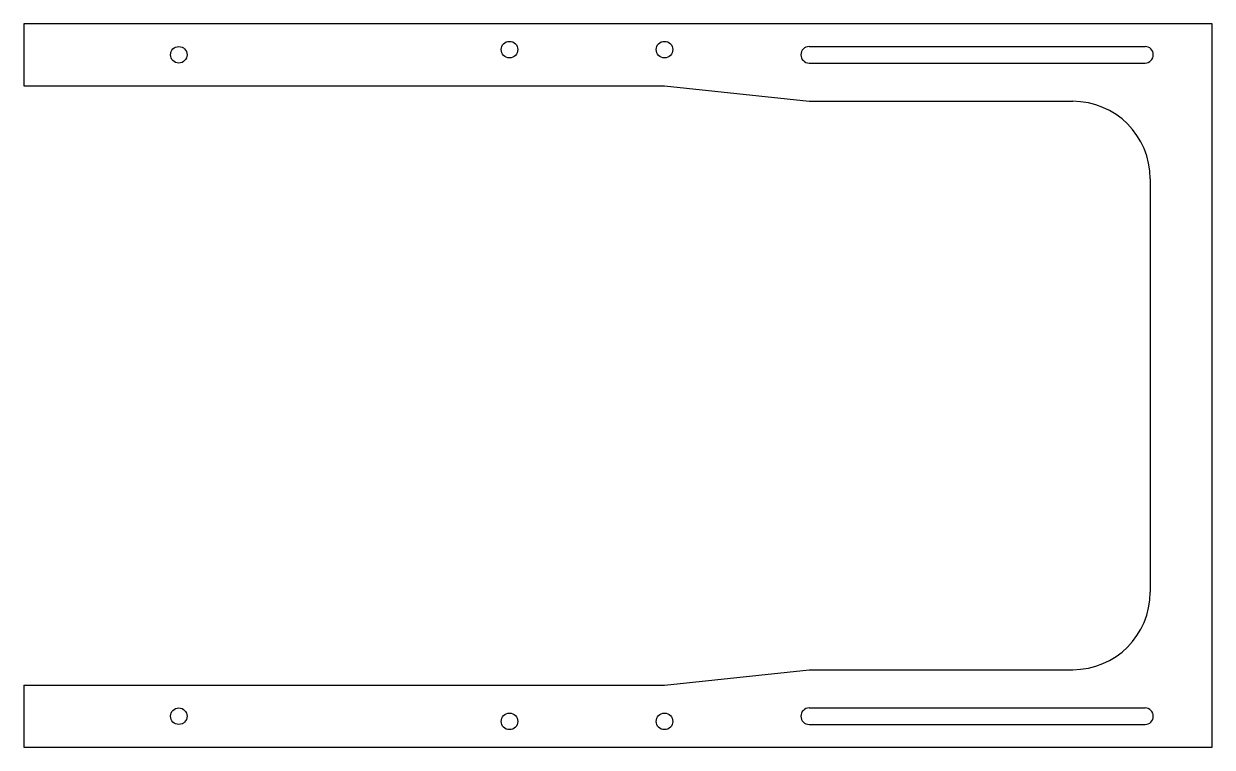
# Model space of a CAD drawing. Header units: millimetres. Extents: x -109 to 121, y -70 to 70.
import ezdxf

# ---------------------------------------------------------------- set-up
doc = ezdxf.new("R2010")
doc.units = ezdxf.units.MM
doc.layers.add('Shape2DView', color=7, linetype='CONTINUOUS')

msp = doc.modelspace()

# ---------------------------------------------------------------- linework, layer by layer
at = {"layer": 'Shape2DView'}
for p, q in [((121, 70), (-109, 70)), ((-109, 70), (-109, 58)), ((121, -70), (121, 70)), ((43, 65.6), (108, 65.6)), ((43, 62.4), (108, 62.4)), ((-109, 58), (15, 58)), ((15, 58), (43, 55)), ((43, 55), (94, 55)), ((109, 40), (109, -40)), ((15, -58), (43, -55)), ((43, -55), (94, -55)), ((-109, -58), (-109, -70)), ((-109, -58), (15, -58)), ((43, -62.4), (108, -62.4)), ((43, -65.6), (108, -65.6)), ((-109, -70), (121, -70))]:
    msp.add_line(p, q, dxfattribs=at)
for centre in [(-79, 64), (-15, 65), (15, 65), (-79, -64), (-15, -65), (15, -65)]:
    msp.add_circle(centre, 1.6, dxfattribs=at)
for centre, radius, start, end in [((43, 64), 1.6, 90, -90), ((108, 64), 1.6, -90, 90), ((94, 40), 15, 0, 90), ((94, -40), 15, -90, 0), ((43, -64), 1.6, 90, -90), ((108, -64), 1.6, -90, 90)]:
    msp.add_arc(centre, radius, start, end, dxfattribs=at)

doc.saveas('drawing.dxf')
